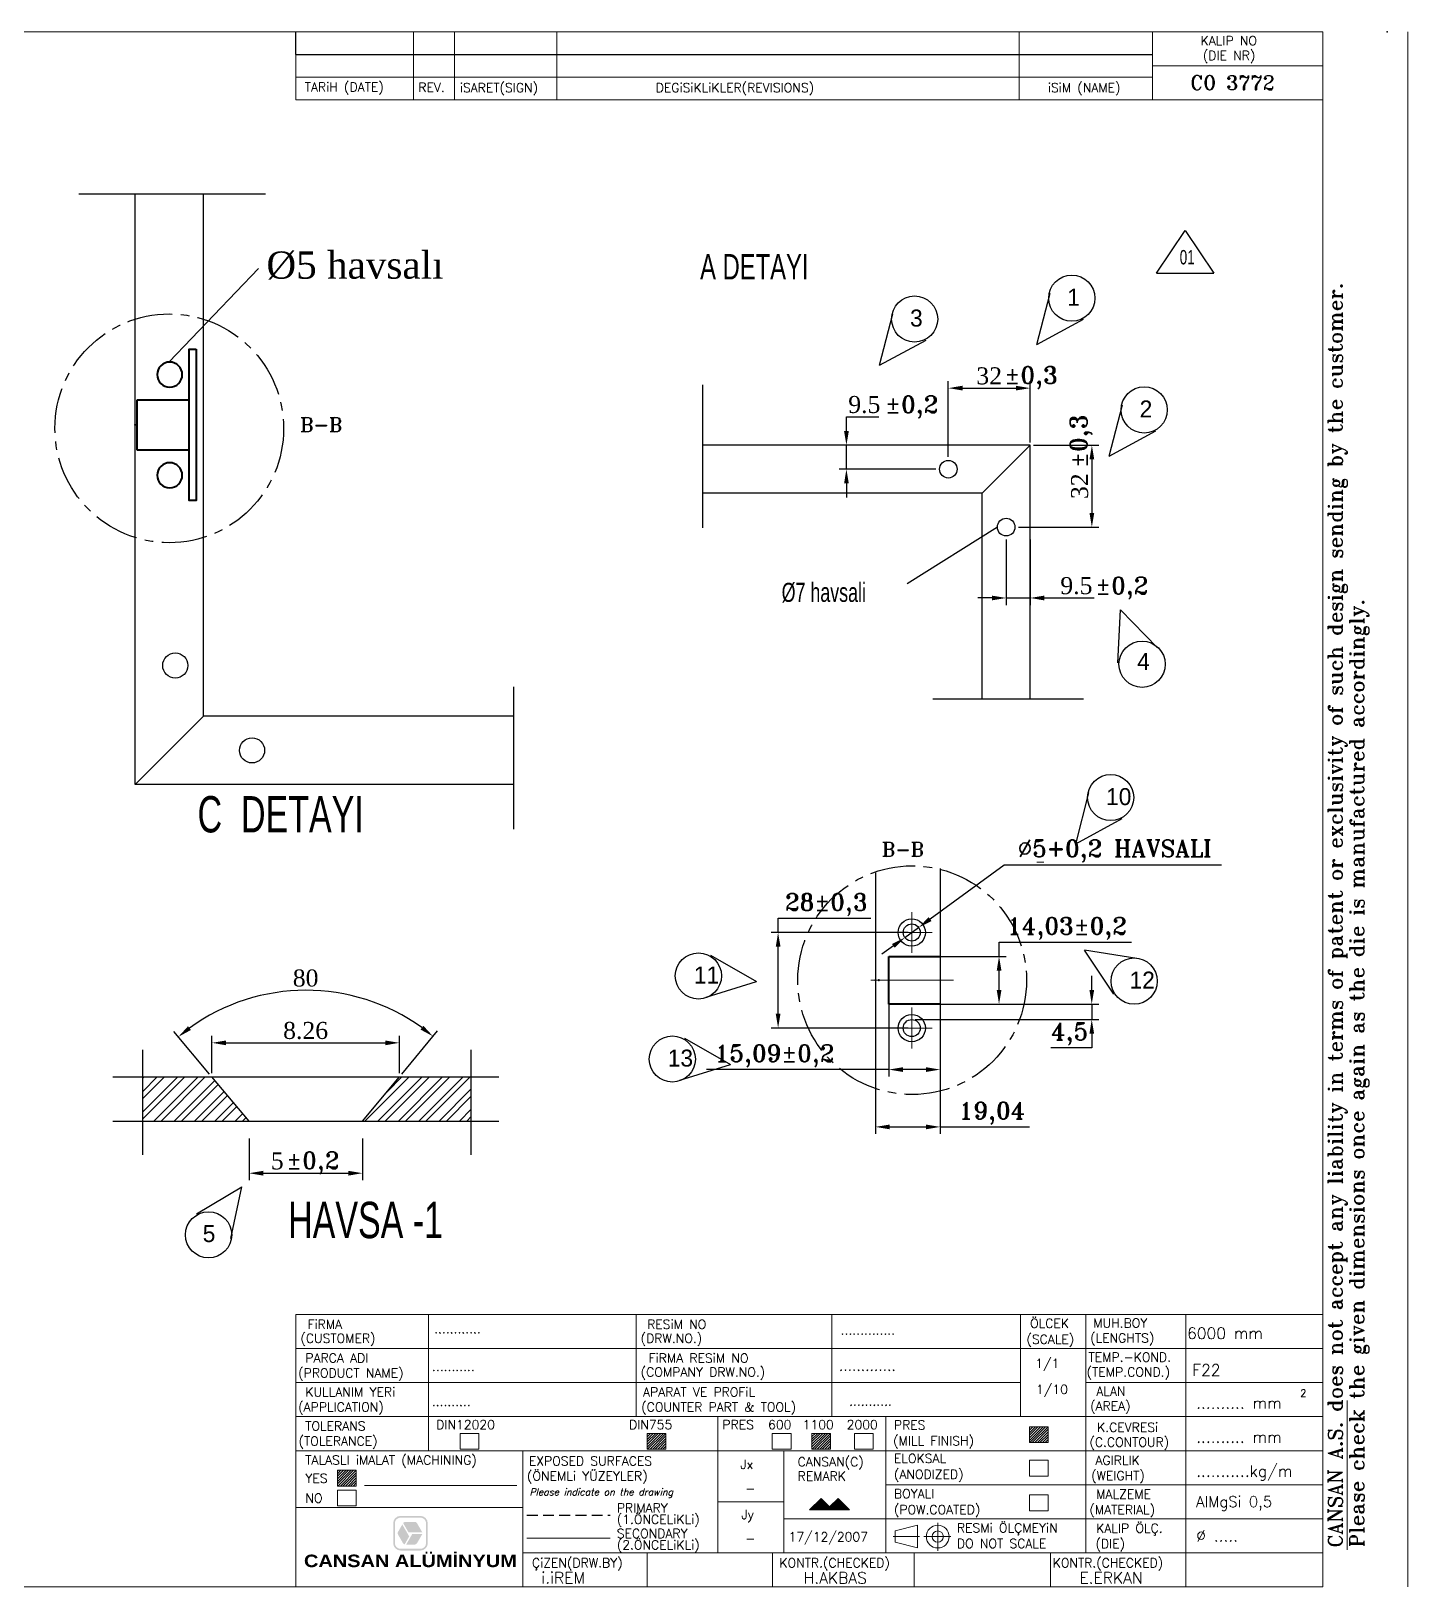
# Model space of a CAD drawing. Header units: millimetres. Extents: x 2493 to 2913, y 1395 to 1672.
# Drawn here: x 2670.5 to 2913.2, y 1398.1 to 1672.2 of the extents above; entities that cross this region are included whole.
import ezdxf

# ---------------------------------------------------------------- set-up
doc = ezdxf.new("R2010")
doc.units = ezdxf.units.MM
doc.header["$LTSCALE"] = 5
for name, pattern in [('CENTER', [1.25, 0.8, -0.15, 0.15, -0.15]), ('DASHED', [19.05, 12.7, -6.35]), ('HIDDEN', [9.525, 6.35, -3.175])]:
    doc.linetypes.add(name, pattern=pattern)
for name, color, linetype, lineweight in [('cizgi', 7, 'Continuous', 20), ('EKSEN', 6, 'CENTER', 18), ('olcu', 242, 'Continuous', 18), ('VOLLEBREIT', 7, 'Continuous', 40)]:
    doc.layers.add(name, color=color, linetype=linetype, lineweight=lineweight)
doc.layers.add('KESIK', color=150, linetype='DASHED')
doc.styles.add('ROMANT', font='romant.shx', dxfattribs={"height": 3})
doc.dimstyles.new('ISO-25', dxfattribs={"dimtxt": 10, "dimasz": 2.5, "dimexe": 1.25, "dimexo": 0.625, "dimtad": 1, "dimtoh": 1, "dimtxsty": 'ROMANT', "dimcen": 2.5, "dimclrd": 242, "dimclre": 242, "dimclrt": 242, "dimadec": 1, "dimazin": 2, "dimtfac": 1, "dimtmove": 0, "dimatfit": 3, "dimfxl": 0, "dimarcsym": 0})

# ---------------------------------------------------------------- blocks, each defined once
blk = doc.blocks.new('BOHRSYMBOL_ALUSCHARNIER')
at = {"layer": 'VOLLEBREIT'}
for p, q in [((-7, -0.5), (-7, -15)), ((7, -0.5), (-7, -0.5)), ((7, -15), (7, -0.5))]:
    blk.add_line(p, q, dxfattribs=at)
blk.add_lwpolyline([(-21.05, -17), (21.05, -17), (21.05, -15), (-21.05, -15)], close=True, dxfattribs=at)
at = {"layer": 'VOLLEBREIT', "ltscale": 0.5}
for centre in [(-14, -9.6), (14, -9.6)]:
    blk.add_circle(centre, 3.5, dxfattribs=at)
at = {"layer": 'VOLLEBREIT', "color": 1, "ltscale": 0.5}
blk.add_point((0, 0), dxfattribs=at)
blk = doc.blocks.new('*D159')
at = {"color": 242, "lineweight": -2, "ltscale": 5}
for p, q in [((2708.92, 1477.14), (2708.92, 1469.76)), ((2728.92, 1477.14), (2728.92, 1469.76)), ((2711.42, 1471.01), (2726.42, 1471.01))]:
    blk.add_line(p, q, dxfattribs=at)
at = {"color": 242, "ltscale": 5}
for points in [[(2711.42, 1471.43), (2711.42, 1470.59), (2708.92, 1471.01)], [(2726.42, 1471.43), (2726.42, 1470.59), (2728.92, 1471.01)]]:
    blk.add_solid(points, dxfattribs=at)
at = {"layer": 'Defpoints', "color": 0, "ltscale": 5}
for p in [(2708.92, 1477.76), (2728.92, 1477.76), (2728.92, 1471.01)]:
    blk.add_point(p, dxfattribs=at)
at = {"color": 242, "ltscale": 5, "insert": (2713.89, 1473.16), "char_height": 3, "attachment_point": 5, "style": 'ROMANT'}
blk.add_mtext('{\\fTimes New Roman Tur|b0|i0|c162|p18;5}', dxfattribs=at)
blk = doc.blocks.new('*D160')
at = {"color": 242, "lineweight": -2, "ltscale": 5}
for p, q in [((2701.96, 1488.47), (2695.64, 1495.99)), ((2735.82, 1488.47), (2742.16, 1496.08))]:
    blk.add_line(p, q, dxfattribs=at)
blk.add_arc((2718.96, 1468.24), 35, 54.2882, 125.9365, dxfattribs=at)
at = {"color": 242, "ltscale": 5}
for points in [[(2698.67, 1496.24), (2698.16, 1496.9), (2696.45, 1495.03)], [(2739.64, 1496.98), (2739.13, 1496.32), (2741.36, 1495.12)]]:
    blk.add_solid(points, dxfattribs=at)
at = {"layer": 'Defpoints', "color": 0, "ltscale": 5}
for p in [(2726.95, 1502.31), (2702.37, 1487.99), (2735.42, 1487.99), (2708.92, 1480.19), (2728.92, 1480.19)]:
    blk.add_point(p, dxfattribs=at)
at = {"color": 242, "ltscale": 5, "insert": (2718.89, 1505.38), "char_height": 3, "attachment_point": 5, "rotation": 0.1123, "style": 'ROMANT'}
blk.add_mtext('{\\fTimes New Roman|b0|i0|c162|p18;80}', dxfattribs=at)
blk = doc.blocks.new('*D161')
at = {"color": 242, "lineweight": -2, "ltscale": 5}
for p, q in [((2702.37, 1488.61), (2702.37, 1495.23)), ((2704.87, 1493.98), (2732.92, 1493.98)), ((2735.42, 1488.61), (2735.42, 1495.23))]:
    blk.add_line(p, q, dxfattribs=at)
at = {"color": 242, "ltscale": 5}
for points in [[(2704.87, 1494.39), (2704.87, 1493.56), (2702.37, 1493.98)], [(2732.92, 1494.39), (2732.92, 1493.56), (2735.42, 1493.98)]]:
    blk.add_solid(points, dxfattribs=at)
at = {"layer": 'Defpoints', "color": 0, "ltscale": 5}
for p in [(2735.42, 1493.98), (2702.37, 1487.99), (2735.42, 1487.99)]:
    blk.add_point(p, dxfattribs=at)
at = {"color": 242, "ltscale": 5, "insert": (2718.89, 1496.13), "char_height": 3, "attachment_point": 5, "style": 'ROMANT'}
blk.add_mtext('{\\fTimes New Roman Tur|b0|i0|c162|p18;8.26}', dxfattribs=at)
blk = doc.blocks.new('*D162')
at = {"color": 242, "lineweight": -2, "ltscale": 5}
for p, q in [((2842.36, 1582.67), (2842.36, 1571.11)), ((2846.57, 1582.67), (2846.57, 1571.11)), ((2839.86, 1572.36), (2837.36, 1572.36)), ((2842.36, 1572.36), (2846.57, 1572.36)), ((2849.07, 1572.36), (2857.89, 1572.36))]:
    blk.add_line(p, q, dxfattribs=at)
at = {"color": 242, "ltscale": 5}
for points in [[(2839.86, 1572.77), (2839.86, 1571.94), (2842.36, 1572.36)], [(2849.07, 1572.77), (2849.07, 1571.94), (2846.57, 1572.36)]]:
    blk.add_solid(points, dxfattribs=at)
at = {"layer": 'Defpoints', "color": 0, "ltscale": 5}
for p in [(2842.36, 1583.29), (2846.57, 1583.29), (2846.57, 1572.36)]:
    blk.add_point(p, dxfattribs=at)
at = {"color": 242, "ltscale": 5, "insert": (2854.73, 1574.51), "char_height": 3, "attachment_point": 5, "style": 'ROMANT'}
blk.add_mtext('{\\fTimes New Roman|b0|i0|c162|p18;9.5}', dxfattribs=at)
blk = doc.blocks.new('*D163')
at = {"color": 242, "lineweight": -2, "ltscale": 5}
for p, q in [((2832.16, 1597.22), (2832.16, 1610.58)), ((2834.66, 1609.33), (2844.07, 1609.33)), ((2846.57, 1599.73), (2846.57, 1610.58))]:
    blk.add_line(p, q, dxfattribs=at)
at = {"color": 242, "ltscale": 5}
for points in [[(2834.66, 1609.75), (2834.66, 1608.92), (2832.16, 1609.33)], [(2844.07, 1609.75), (2844.07, 1608.92), (2846.57, 1609.33)]]:
    blk.add_solid(points, dxfattribs=at)
at = {"layer": 'Defpoints', "color": 0, "ltscale": 5}
for p in [(2846.57, 1609.33), (2846.57, 1599.11), (2832.16, 1596.6)]:
    blk.add_point(p, dxfattribs=at)
at = {"color": 242, "ltscale": 5, "insert": (2839.36, 1611.48), "char_height": 3, "attachment_point": 5, "style": 'ROMANT'}
blk.add_mtext('{\\fTimes New Roman|b0|i0|c162|p18;32}', dxfattribs=at)
blk = doc.blocks.new('*D164')
at = {"color": 242, "lineweight": -2, "ltscale": 5}
for p, q in [((2814.2, 1601.76), (2814.2, 1604.26)), ((2814.2, 1604.26), (2819.9, 1604.26)), ((2828.99, 1599.26), (2812.95, 1599.26)), ((2814.2, 1595.05), (2814.2, 1599.26)), ((2829.98, 1595.05), (2812.95, 1595.05)), ((2814.2, 1592.55), (2814.2, 1590.05))]:
    blk.add_line(p, q, dxfattribs=at)
at = {"color": 242, "ltscale": 5}
for points in [[(2813.79, 1601.76), (2814.62, 1601.76), (2814.2, 1599.26)], [(2813.79, 1592.55), (2814.62, 1592.55), (2814.2, 1595.05)]]:
    blk.add_solid(points, dxfattribs=at)
at = {"layer": 'Defpoints', "color": 0, "ltscale": 5}
for p in [(2814.2, 1599.26), (2829.61, 1599.26), (2830.6, 1595.05)]:
    blk.add_point(p, dxfattribs=at)
at = {"color": 242, "ltscale": 5, "insert": (2817.36, 1606.42), "char_height": 3, "attachment_point": 5, "style": 'ROMANT'}
blk.add_mtext('{\\fTimes New Roman|b0|i0|c162|p18;9.5}', dxfattribs=at)
blk = doc.blocks.new('*D165')
at = {"color": 242, "lineweight": -2, "ltscale": 5}
for p, q in [((2847.2, 1599.26), (2858.71, 1599.26)), ((2857.46, 1596.76), (2857.46, 1587.35)), ((2844.54, 1584.85), (2858.71, 1584.85))]:
    blk.add_line(p, q, dxfattribs=at)
at = {"color": 242, "ltscale": 5}
for points in [[(2857.04, 1596.76), (2857.88, 1596.76), (2857.46, 1599.26)], [(2857.04, 1587.35), (2857.88, 1587.35), (2857.46, 1584.85)]]:
    blk.add_solid(points, dxfattribs=at)
at = {"layer": 'Defpoints', "color": 0, "ltscale": 5}
for p in [(2846.57, 1599.26), (2843.91, 1584.85), (2857.46, 1584.85)]:
    blk.add_point(p, dxfattribs=at)
at = {"color": 242, "ltscale": 5, "insert": (2855.31, 1592.05), "char_height": 3, "attachment_point": 5, "rotation": 90, "style": 'ROMANT'}
blk.add_mtext('{\\fTimes New Roman|b0|i0|c162|p18;32}', dxfattribs=at)
blk = doc.blocks.new('*D166')
at = {"color": 242, "lineweight": -2, "ltscale": 5}
for p, q in [((2841.1, 1509.21), (2841.1, 1511.72)), ((2841.1, 1511.72), (2864.44, 1511.72)), ((2826.66, 1509.21), (2842.35, 1509.21)), ((2841.1, 1503.29), (2841.1, 1506.71)), ((2826.66, 1500.79), (2842.35, 1500.79))]:
    blk.add_line(p, q, dxfattribs=at)
at = {"color": 242, "ltscale": 5}
for points in [[(2840.69, 1506.71), (2841.52, 1506.71), (2841.1, 1509.21)], [(2840.69, 1503.29), (2841.52, 1503.29), (2841.1, 1500.79)]]:
    blk.add_solid(points, dxfattribs=at)
at = {"layer": 'Defpoints', "color": 0, "ltscale": 5}
for p in [(2826.04, 1509.21), (2826.04, 1500.79), (2841.1, 1500.79)]:
    blk.add_point(p, dxfattribs=at)
at = {"color": 242, "ltscale": 5, "insert": (2853.09, 1514.13), "char_height": 3, "attachment_point": 5, "style": 'ROMANT'}
blk.add_mtext('14,03±0,2', dxfattribs=at)
blk = doc.blocks.new('*D167')
at = {"color": 242, "lineweight": -2, "ltscale": 5}
for p, q in [((2830.73, 1506.38), (2830.73, 1488.02)), ((2821.68, 1504.39), (2821.68, 1488.02)), ((2821.68, 1489.27), (2789.57, 1489.27)), ((2828.23, 1489.27), (2824.18, 1489.27))]:
    blk.add_line(p, q, dxfattribs=at)
at = {"color": 242, "ltscale": 5}
for points in [[(2824.18, 1489.68), (2824.18, 1488.85), (2821.68, 1489.27)], [(2828.23, 1489.68), (2828.23, 1488.85), (2830.73, 1489.27)]]:
    blk.add_solid(points, dxfattribs=at)
at = {"layer": 'Defpoints', "color": 0, "ltscale": 5}
for p in [(2821.68, 1505.02), (2830.73, 1507), (2830.73, 1489.27)]:
    blk.add_point(p, dxfattribs=at)
at = {"color": 242, "ltscale": 5, "insert": (2801.55, 1491.68), "char_height": 3, "attachment_point": 5, "style": 'ROMANT'}
blk.add_mtext('15,09±0,2', dxfattribs=at)
blk = doc.blocks.new('*D168')
at = {"color": 242, "lineweight": -2, "ltscale": 5}
for p, q in [((2842.01, 1525.28), (2828.95, 1515.77)), ((2880.32, 1525.28), (2842.01, 1525.28)), ((2824.5, 1512.54), (2826.92, 1514.3)), ((2822.48, 1511.07), (2820.46, 1509.59))]:
    blk.add_line(p, q, dxfattribs=at)
at = {"color": 242, "ltscale": 5}
for points in [[(2828.7, 1516.11), (2829.19, 1515.44), (2826.92, 1514.3)], [(2822.23, 1511.4), (2822.72, 1510.73), (2824.5, 1512.54)]]:
    blk.add_solid(points, dxfattribs=at)
at = {"layer": 'Defpoints', "color": 0, "ltscale": 5}
for p in [(2826.92, 1514.3), (2824.5, 1512.54)]:
    blk.add_point(p, dxfattribs=at)
at = {"color": 242, "ltscale": 5, "insert": (2861.48, 1527.77), "char_height": 3, "attachment_point": 5, "style": 'ROMANT'}
blk.add_mtext('{\\fRomanT|b0|i0|c162|p2;%%C5+0,2 HAVSALI}', dxfattribs=at)
blk = doc.blocks.new('*D169')
at = {"color": 242, "lineweight": -2, "ltscale": 5}
for p, q in [((2802.16, 1513.42), (2802.16, 1515.92)), ((2802.16, 1515.92), (2818.5, 1515.92)), ((2825.09, 1513.42), (2800.91, 1513.42)), ((2802.16, 1499.09), (2802.16, 1510.92)), ((2825.09, 1496.59), (2800.91, 1496.59))]:
    blk.add_line(p, q, dxfattribs=at)
at = {"color": 242, "ltscale": 5}
for points in [[(2801.75, 1510.92), (2802.58, 1510.92), (2802.16, 1513.42)], [(2801.75, 1499.09), (2802.58, 1499.09), (2802.16, 1496.59)]]:
    blk.add_solid(points, dxfattribs=at)
at = {"layer": 'Defpoints', "color": 0, "ltscale": 5}
for p in [(2802.16, 1513.42), (2825.71, 1513.42), (2825.71, 1496.59)]:
    blk.add_point(p, dxfattribs=at)
at = {"color": 242, "ltscale": 5, "insert": (2810.65, 1518.33), "char_height": 3, "attachment_point": 5, "style": 'ROMANT'}
blk.add_mtext('28±0,3', dxfattribs=at)
blk = doc.blocks.new('*D170')
at = {"color": 242, "lineweight": -2, "ltscale": 5}
for p, q in [((2819.31, 1488.64), (2819.31, 1477.92)), ((2830.73, 1488.06), (2830.73, 1477.92)), ((2821.81, 1479.17), (2828.23, 1479.17)), ((2830.73, 1479.17), (2846.48, 1479.17))]:
    blk.add_line(p, q, dxfattribs=at)
at = {"color": 242, "ltscale": 5}
for points in [[(2821.81, 1479.58), (2821.81, 1478.75), (2819.31, 1479.17)], [(2828.23, 1479.58), (2828.23, 1478.75), (2830.73, 1479.17)]]:
    blk.add_solid(points, dxfattribs=at)
at = {"layer": 'Defpoints', "color": 0, "ltscale": 5}
for p in [(2819.31, 1489.27), (2830.73, 1488.69), (2830.73, 1479.17)]:
    blk.add_point(p, dxfattribs=at)
at = {"color": 242, "ltscale": 5, "insert": (2839.86, 1481.58), "char_height": 3, "attachment_point": 5, "style": 'ROMANT'}
blk.add_mtext('19,04', dxfattribs=at)
blk = doc.blocks.new('*D178')
at = {"color": 242, "linetype": 'HIDDEN', "lineweight": -2, "ltscale": 5}
for p, q in [((2857.44, 1503.29), (2857.44, 1505.79)), ((2826.83, 1500.79), (2858.69, 1500.79)), ((2857.44, 1500.79), (2857.44, 1498.09)), ((2826.34, 1498.09), (2858.69, 1498.09)), ((2857.44, 1495.59), (2857.44, 1493.09)), ((2857.44, 1493.09), (2850.24, 1493.09))]:
    blk.add_line(p, q, dxfattribs=at)
at = {"color": 242, "linetype": 'HIDDEN', "ltscale": 5}
for points in [[(2857.03, 1503.29), (2857.86, 1503.29), (2857.44, 1500.79)], [(2857.03, 1495.59), (2857.86, 1495.59), (2857.44, 1498.09)]]:
    blk.add_solid(points, dxfattribs=at)
at = {"layer": 'Defpoints', "color": 0, "linetype": 'HIDDEN', "ltscale": 5}
for p in [(2826.21, 1500.79), (2825.71, 1498.09), (2857.44, 1498.09)]:
    blk.add_point(p, dxfattribs=at)
at = {"color": 242, "linetype": 'HIDDEN', "ltscale": 5, "insert": (2853.53, 1495.52), "char_height": 3, "attachment_point": 5, "style": 'ROMANT'}
blk.add_mtext('{\\fRomanT|b0|i0|c162|p2;4,5}', dxfattribs=at)

msp = doc.modelspace()

# ---------------------------------------------------------------- hatches: boundary and pattern name
at = {"ltscale": 0.05}
h = msp.add_hatch(color=244, dxfattribs=at)
edge = h.paths.add_edge_path(flags=0)
edge.add_arc((2735.6193, 1407.579), 0.5, 150, 210)
edge.add_line((2735.1863, 1407.329), (2736.0523, 1405.829))
edge.add_arc((2736.4853, 1406.079), 0.5, 210, 252.306412)
edge.add_line((2736.3334, 1405.6027), (2737.1476, 1407.013))
edge.add_line((2737.1476, 1407.013), (2735.9314, 1409.1195))
edge.add_line((2735.9314, 1409.1195), (2735.1863, 1407.829))
edge = h.paths.add_edge_path(flags=0)
edge.add_line((2736.6084, 1405.579), (2738.0986, 1405.579))
edge.add_arc((2738.0986, 1406.079), 0.5, 270, 330)
edge.add_line((2738.5316, 1405.829), (2739.4554, 1407.429))
edge.add_line((2739.4554, 1407.429), (2737.6765, 1407.429))
edge.add_line((2737.6765, 1407.429), (2736.6084, 1405.579))
edge = h.paths.add_edge_path(flags=0)
edge.add_arc((2736.4853, 1409.079), 0.5, 90, 144.765859)
edge.add_line((2736.0769, 1409.3675), (2737.0229, 1407.729))
edge.add_line((2737.0229, 1407.729), (2739.4554, 1407.729))
edge.add_line((2739.4554, 1407.729), (2738.5316, 1409.329))
edge.add_arc((2738.0986, 1409.079), 0.5, 30, 90)
edge.add_line((2738.0986, 1409.579), (2736.4853, 1409.579))
edge = h.paths.add_edge_path()
edge.add_arc((2735.6193, 1405.829), 1.3, 180, 270)
edge.add_line((2735.6193, 1404.529), (2739.1193, 1404.529))
edge.add_arc((2739.1193, 1405.829), 1.3, 270, 360)
edge.add_line((2740.4193, 1405.829), (2740.4193, 1409.329))
edge.add_arc((2739.1193, 1409.329), 1.3, 360, 450)
edge.add_line((2739.1193, 1410.629), (2735.6193, 1410.629))
edge.add_arc((2735.6193, 1409.329), 1.3, 90, 180)
edge.add_line((2734.3193, 1409.329), (2734.3193, 1405.829))
edge = h.paths.add_edge_path(flags=16)
edge.add_arc((2735.6193, 1405.829), 1, 180, 270, ccw=False)
edge.add_line((2734.6193, 1405.829), (2734.6193, 1409.329))
edge.add_arc((2735.6193, 1409.329), 1, 90, 180, ccw=False)
edge.add_line((2735.6193, 1410.329), (2739.1193, 1410.329))
edge.add_arc((2739.1193, 1409.329), 1, 0, 90, ccw=False)
edge.add_line((2740.1193, 1409.329), (2740.1193, 1405.829))
edge.add_arc((2739.1193, 1405.829), 1, -90, 0, ccw=False)
edge.add_line((2739.1193, 1404.829), (2735.6193, 1404.829))
at = {"layer": 'cizgi', "ltscale": 0.05}
h = msp.add_hatch(dxfattribs=at)
h.set_pattern_fill('ANSI31', color=256, scale=0.1, style=0)
h.set_pattern_definition([(45, (1966.18452, 1079.34913), (-0.2245064, 0.2245064), [])])
h.paths.add_polyline_path([(2849.7537, 1426.3418), (2846.4387, 1426.3418), (2846.4387, 1423.5588), (2849.7537, 1423.5588)])
h = msp.add_hatch(dxfattribs=at)
h.set_pattern_fill('ANSI31', color=256, scale=0.1, style=0)
h.set_pattern_definition([(45, (1898.8297, 1078.17983), (-0.2245064, 0.2245064), [])])
h.paths.add_polyline_path([(2782.3988, 1425.1725), (2779.0839, 1425.1725), (2779.0839, 1422.3895), (2782.3988, 1422.3895)])
h = msp.add_hatch(dxfattribs=at)
h.set_pattern_fill('ANSI31', color=256, scale=0.1, style=0)
h.set_pattern_definition([(45, (1927.82085, 1078.17983), (-0.2245064, 0.2245064), [])])
h.paths.add_polyline_path([(2811.39, 1425.1725), (2808.075, 1425.1725), (2808.075, 1422.3895), (2811.39, 1422.3895)])
h = msp.add_hatch(dxfattribs=at)
h.set_pattern_fill('ANSI31', color=256, scale=0.1, style=0)
h.set_pattern_definition([(45, (1844.24066, 1071.6843), (-0.2245064, 0.2245064), [])])
h.paths.add_polyline_path([(2727.8098, 1418.677), (2724.4948, 1418.677), (2724.4948, 1415.894), (2727.8098, 1415.894)])
h = msp.add_hatch(dxfattribs=at)
h.set_pattern_fill('ANSI31', color=256, scale=0.05, style=0)
h.set_pattern_definition([(45, (1938.01547, 1638.18754), (-0.112253202, 0.112253202), [])])
h.paths.add_polyline_path([(2814.7229, 1411.7213), (2812.7229, 1413.7213), (2811.2229, 1412.2213), (2809.7229, 1413.7213), (2807.7229, 1411.7213)])

# ---------------------------------------------------------------- linework, layer by layer
at = {"ltscale": 0.05}
for q in [(2717.1556, 1672.1232), (2868.1556, 1668.1232)]:
    msp.add_line((2717.1556, 1668.1232), q, dxfattribs=at)
for p, q in [((2678.9326, 1643.561), (2711.819, 1643.561)), ((2688.856, 1539.4862), (2688.856, 1643.561)), ((2700.8944, 1551.5246), (2700.8944, 1643.561)), ((2868.8317, 1629.601), (2873.897, 1637.1016)), ((2873.897, 1637.1016), (2878.9623, 1629.601)), ((2694.8579, 1613.9714), (2710.6136, 1630.4208)), ((2868.8317, 1629.601), (2878.9623, 1629.601)), ((2788.8161, 1609.9224), (2788.8161, 1584.695)), ((2846.5716, 1599.2605), (2788.8161, 1599.2605)), ((2838.1448, 1590.8336), (2846.5716, 1599.2605)), ((2846.5716, 1554.5689), (2846.5716, 1599.2605)), ((2838.1448, 1590.8336), (2788.8161, 1590.8336)), ((2838.1448, 1554.5689), (2838.1448, 1590.8336)), ((2840.8059, 1584.8461), (2824.9204, 1574.8579)), ((2755.4992, 1556.7327), (2755.4992, 1531.6384)), ((2829.4435, 1554.5689), (2855.991, 1554.5689)), ((2700.8944, 1551.5246), (2688.856, 1539.4862)), ((2755.4992, 1551.5246), (2700.8944, 1551.5246)), ((2755.4992, 1539.4862), (2688.856, 1539.4862)), ((2690.1959, 1474.2473), (2690.1959, 1492.7748)), ((2748.0915, 1474.2473), (2748.0915, 1492.7748)), ((2684.918, 1487.9872), (2702.366, 1487.9872)), ((2690.1959, 1480.5726), (2697.6105, 1487.9872)), ((2690.1959, 1481.8426), (2696.3405, 1487.9872)), ((2690.1959, 1485.4347), (2692.7484, 1487.9872)), ((2690.1959, 1487.7568), (2690.4263, 1487.9872)), ((2690.1959, 1484.1647), (2694.0184, 1487.9872)), ((2692.1327, 1480.1872), (2699.9327, 1487.9872)), ((2693.4027, 1480.1872), (2701.2027, 1487.9872)), ((2695.7248, 1480.1872), (2702.895, 1487.3575)), ((2696.9948, 1480.1872), (2703.4748, 1486.6673)), ((2702.366, 1487.9872), (2735.418, 1487.9872)), ((2708.918, 1480.1872), (2702.366, 1487.9872)), ((2728.918, 1480.1872), (2735.418, 1487.9872)), ((2729.3237, 1480.1872), (2737.1237, 1487.9872)), ((2731.6458, 1480.1872), (2739.4458, 1487.9872)), ((2732.9158, 1480.1872), (2740.7158, 1487.9872)), ((2733.2398, 1485.3733), (2735.8537, 1487.9872)), ((2735.2379, 1480.1872), (2743.0379, 1487.9872)), ((2735.418, 1487.9872), (2752.918, 1487.9872)), ((2736.5079, 1480.1872), (2744.3079, 1487.9872)), ((2738.83, 1480.1872), (2746.63, 1487.9872)), ((2740.1, 1480.1872), (2747.9, 1487.9872)), ((2742.4221, 1480.1872), (2748.0915, 1485.8566)), ((2699.3169, 1480.1872), (2704.5349, 1485.4052)), ((2700.5869, 1480.1872), (2705.1147, 1484.715)), ((2702.909, 1480.1872), (2706.1748, 1483.453)), ((2743.6921, 1480.1872), (2748.0915, 1484.5866)), ((2704.179, 1480.1872), (2706.7545, 1482.7628)), ((2746.0142, 1480.1872), (2748.0915, 1482.2645))]:
    msp.add_line(p, q)
at = {"color": 0, "linetype": 'Continuous'}
for p, q in [((2850.0258, 1626.0141), (2847.6934, 1616.9834)), ((2822.3302, 1622.3393), (2819.9977, 1613.3086)), ((2855.8983, 1621.4188), (2847.6934, 1616.9834)), ((2828.2027, 1617.744), (2819.9977, 1613.3086)), ((2862.7944, 1606.3213), (2860.4619, 1597.2906)), ((2868.6669, 1601.726), (2860.4619, 1597.2906)), ((2862.0585, 1560.9384), (2862.5166, 1570.2542)), ((2869.0317, 1563.5798), (2862.5166, 1570.2542)), ((2856.8793, 1538.0204), (2854.5469, 1528.9897)), ((2862.7518, 1533.4251), (2854.5469, 1528.9897)), ((2790.2723, 1509.4279), (2798.364, 1504.7892)), ((2861.3357, 1502.5393), (2856.1555, 1510.2956)), ((2865.3642, 1508.8142), (2856.1555, 1510.2956)), ((2789.4589, 1502.0157), (2798.364, 1504.7892)), ((2785.6801, 1494.7928), (2793.7719, 1490.1541)), ((2784.8667, 1487.3806), (2793.7719, 1490.1541)), ((2699.6447, 1463.8245), (2707.6479, 1468.6144)), ((2705.7125, 1459.4903), (2707.6479, 1468.6144))]:
    msp.add_line(p, q, dxfattribs=at)
at = {"color": 0}
for p, q in [((2830.7349, 1524.7222), (2830.7349, 1485.2836)), ((2819.3126, 1523.9167), (2819.3126, 1486.0891))]:
    msp.add_line(p, q, dxfattribs=at)
at = {"lineweight": 25}
for p, q in [((2706.5011, 1480.1872), (2707.8146, 1481.5008)), ((2707.7711, 1480.1872), (2708.3944, 1480.8106)), ((2747.2842, 1480.1872), (2748.0915, 1480.9945)), ((2684.918, 1480.1872), (2708.918, 1480.1872)), ((2708.918, 1480.1872), (2728.918, 1480.1872)), ((2728.918, 1480.1872), (2752.918, 1480.1872))]:
    msp.add_line(p, q, dxfattribs=at)
at = {"color": 0, "linetype": 'Continuous'}
for centre in [(2853.9171, 1625.1857), (2826.2215, 1621.5109), (2866.6857, 1605.4929), (2866.3069, 1560.681), (2860.7706, 1537.192), (2788.1136, 1505.7598), (2864.9018, 1504.8627), (2783.5214, 1491.1247), (2701.7887, 1460.1478)]:
    msp.add_circle(centre, 4.0675, dxfattribs=at)
at = {"color": 1, "linetype": 'CENTER', "ltscale": 2}
for centre in [(2694.8627, 1602.2479), (2825.7846, 1505.0193)]:
    msp.add_circle(centre, 20.1538, dxfattribs=at)
for centre, radius in [((2832.1572, 1595.047), 1.5523), ((2842.3582, 1584.8461), 1.5523), ((2695.9205, 1560.4639), 2.2176), ((2709.448, 1545.5054), 2.2176)]:
    msp.add_circle(centre, radius)
at = {"color": 0}
for centre, radius in [((2825.7115, 1513.4193), 2.4047), ((2825.7115, 1513.4193), 1.5029), ((2825.7115, 1496.5865), 2.4047), ((2825.7115, 1496.5865), 1.5029)]:
    msp.add_circle(centre, radius, dxfattribs=at)
at = {"layer": 'cizgi'}
for p, q in [((2898.1556, 1672.1232), (2510.1556, 1672.1232)), ((2737.9163, 1672.1232), (2737.9163, 1660.1232)), ((2745.1556, 1672.1232), (2745.1556, 1660.1232)), ((2763.1556, 1672.1232), (2763.1556, 1660.1232)), ((2844.6286, 1672.1232), (2844.6286, 1660.1232)), ((2868.1556, 1660.1232), (2868.1556, 1672.1232)), ((2898.1556, 1398.1232), (2898.1556, 1672.1232)), ((2913.1556, 1672.1232), (2913.1556, 1398.1232)), ((2913.1556, 1398.1232), (2913.1556, 1672.1232)), ((2717.1556, 1660.1232), (2717.1556, 1668.1232)), ((2717.1556, 1664.1232), (2868.1556, 1664.1232)), ((2898.1556, 1666.1232), (2868.1556, 1666.1232)), ((2898.1556, 1660.1232), (2868.1556, 1660.1232)), ((2898.1556, 1432.1232), (2898.1556, 1608.2065)), ((2898.1556, 1457.1232), (2898.1556, 1447.1232)), ((2717.1556, 1446.1232), (2898.1556, 1446.1232)), ((2717.1556, 1446.1232), (2717.1556, 1398.1232)), ((2740.5202, 1446.1232), (2740.5202, 1422.1232)), ((2777.1556, 1446.1232), (2777.1556, 1428.1232)), ((2811.6556, 1446.1232), (2811.6556, 1428.1232)), ((2844.8952, 1446.1232), (2844.8952, 1428.1232)), ((2856.4196, 1446.1232), (2856.4196, 1404.1232)), ((2874.0136, 1446.1232), (2874.0136, 1398.1232)), ((2717.1556, 1440.1232), (2898.1556, 1440.1232)), ((2890.1556, 1440.1232), (2898.1556, 1440.1232)), ((2717.1556, 1434.1232), (2844.8952, 1434.1232)), ((2856.4196, 1434.1232), (2898.1556, 1434.1232)), ((2902.468, 1404.669), (2902.468, 1430.9907)), ((2902.468, 1404.669), (2902.468, 1430.9907)), ((2717.1556, 1428.1232), (2898.1556, 1428.1232)), ((2791.5638, 1428.1232), (2791.5638, 1404.1232)), ((2821.1556, 1428.1232), (2821.1556, 1404.1232)), ((2717.1556, 1422.1232), (2898.1556, 1422.1232)), ((2757.1556, 1422.1232), (2757.1556, 1398.1232)), ((2803.1556, 1422.1232), (2803.1556, 1404.1232)), ((2821.1556, 1416.1232), (2898.1556, 1416.1232)), ((2717.1556, 1412.1232), (2757.1556, 1412.1232)), ((2791.5638, 1413.137), (2803.1556, 1413.137)), ((2803.1556, 1410.1232), (2820.1556, 1410.1232)), ((2820.1556, 1410.1232), (2898.1556, 1410.1232)), ((2757.8854, 1406.7357), (2772.5752, 1406.7357)), ((2757.1556, 1404.1232), (2898.1556, 1404.1232)), ((2779.0885, 1404.1232), (2779.0885, 1398.1232)), ((2801.1556, 1404.1232), (2801.1556, 1398.1232)), ((2826.1556, 1404.1232), (2826.1556, 1398.1232)), ((2850.1556, 1404.1232), (2850.1556, 1398.1232)), ((2510.1556, 1398.1232), (2898.1556, 1398.1232))]:
    msp.add_line(p, q, dxfattribs=at)
at = {"layer": 'cizgi', "ltscale": 0.05}
for p, q in [((2909.3734, 1672.1232), (2909.607, 1672.1232)), ((2909.4912, 1672.0135), (2909.4912, 1672.2357)), ((2868.1556, 1660.1232), (2717.1556, 1660.1232)), ((2815.622, 1425.1581), (2815.6364, 1425.1725)), ((2830.293, 1409.4319), (2830.293, 1404.4633)), ((2822.4653, 1406.9754), (2827.0756, 1406.9754)), ((2832.5765, 1406.9754), (2827.8497, 1406.9754))]:
    msp.add_line(p, q, dxfattribs=at)
at = {"layer": 'cizgi', "ltscale": 0.005}
msp.add_line((2729.2383, 1415.9908), (2756.1034, 1415.9908), dxfattribs=at)
at = {"layer": 'cizgi'}
for points in [[(2846.4387, 1426.3418), (2849.7537, 1426.3418), (2849.7537, 1423.5588), (2846.4387, 1423.5588)], [(2746.1203, 1425.1725), (2749.4353, 1425.1725), (2749.4353, 1422.3895), (2746.1203, 1422.3895)], [(2779.0839, 1425.1725), (2782.3988, 1425.1725), (2782.3988, 1422.3895), (2779.0839, 1422.3895)], [(2801.1212, 1425.1725), (2804.4361, 1425.1725), (2804.4361, 1422.3895), (2801.1212, 1422.3895)], [(2808.0895, 1425.1725), (2811.4045, 1425.1725), (2811.4045, 1422.3895), (2808.0895, 1422.3895)], [(2815.622, 1425.1725), (2818.9369, 1425.1725), (2818.9369, 1422.3895), (2815.622, 1422.3895)], [(2846.4387, 1420.4395), (2849.7537, 1420.4395), (2849.7537, 1417.6565), (2846.4387, 1417.6565)], [(2724.4948, 1418.677), (2727.8098, 1418.677), (2727.8098, 1415.894), (2724.4948, 1415.894)], [(2724.4948, 1415.177), (2727.8098, 1415.177), (2727.8098, 1412.394), (2724.4948, 1412.394)], [(2846.4387, 1414.3147), (2849.7537, 1414.3147), (2849.7537, 1411.5316), (2846.4387, 1411.5316)]]:
    msp.add_lwpolyline(points, close=True, dxfattribs=at)
at = {"layer": 'cizgi', "ltscale": 0.05}
for points in [[(2807.7229, 1411.7213), (2809.7229, 1413.7213), (2811.2229, 1412.2213), (2812.7229, 1413.7213), (2814.7229, 1411.7213)], [(2822.8084, 1407.9754), (2826.7164, 1408.9754), (2826.7164, 1404.9754), (2822.8084, 1405.9754)]]:
    msp.add_lwpolyline(points, close=True, dxfattribs=at)
for radius in [2, 0.9967]:
    msp.add_circle((2830.293, 1406.9754), radius, dxfattribs=at)
at = {"layer": 'EKSEN', "ltscale": 4}
for p, q in [((2825.7115, 1517.0263), (2825.7115, 1509.8123)), ((2825.7115, 1517.0193), (2825.7115, 1509.8193)), ((2822.1045, 1513.4193), (2829.3185, 1513.4193)), ((2822.1115, 1513.4193), (2829.3115, 1513.4193)), ((2818.4779, 1505.0193), (2833.0912, 1505.0193)), ((2825.7115, 1500.2193), (2825.7115, 1493.0193)), ((2825.7115, 1500.1935), (2825.7115, 1492.9795)), ((2822.1045, 1496.5865), (2829.3185, 1496.5865))]:
    msp.add_line(p, q, dxfattribs=at)
at = {"layer": 'KESIK', "color": 1, "ltscale": 0.03}
msp.add_line((2757.8854, 1410.7357), (2772.5752, 1410.7357), dxfattribs=at)
at = {"layer": 'VOLLEBREIT'}
for p, q in [((2821.6837, 1509.2111), (2830.7349, 1509.2111)), ((2821.6837, 1500.7947), (2821.6837, 1509.2111)), ((2830.7349, 1500.7947), (2821.6837, 1500.7947))]:
    msp.add_line(p, q, dxfattribs=at)
at = {"layer": 'VOLLEBREIT', "color": 1, "ltscale": 0.5}
for p in [(2819.3515, 1505.0193), (2819.9403, 1505.0029)]:
    msp.add_point(p, dxfattribs=at)

# ---------------------------------------------------------------- block references
at = {"xscale": -0.6335999999980686, "yscale": 0.6335999999980686, "zscale": 0.6336000000000059, "rotation": 90}
msp.add_blockref('BOHRSYMBOL_ALUSCHARNIER', (2688.856, 1602.8462), dxfattribs=at)

# ---------------------------------------------------------------- texts
at = {"width": 0.7}
for s, height, p in [('A DETAYI', 4.48, (2788.4137, 1628.4788)), ('01', 2.53044, (2872.9445, 1631.137)), ('Ø7 havsali', 3.36, (2802.7829, 1571.6732)), ('C  DETAYI', 6.4, (2699.8453, 1531.0545))]:
    msp.add_text(s, height=height, dxfattribs=at).set_placement(p)
at = {"color": 0, "linetype": 'Continuous'}
for s, p in [('1', (2853.1109, 1623.8546)), ('3', (2825.4152, 1620.1798)), ('2', (2865.8795, 1604.1618)), ('4', (2865.4331, 1559.6762)), ('10', (2859.9644, 1535.8609)), ('11', (2787.3074, 1504.4287)), ('12', (2864.0956, 1503.5316)), ('13', (2782.7152, 1489.7936)), ('5', (2700.7527, 1458.871))]:
    msp.add_text(s, height=3, dxfattribs=at).set_placement(p)
at = {"lineweight": 30, "width": 0.7}
msp.add_text('HAVSA -1', height=6.4, dxfattribs=at).set_placement((2715.8081, 1459.567))
at = {"color": 7, "style": 'ROMANT'}
for s, p in [('.......... mm', (2875.8363, 1429.5326)), ('.......... mm', (2875.8363, 1423.5326)), ('...........kg/m', (2875.8363, 1417.5326))]:
    msp.add_text(s, height=2, dxfattribs=at).set_placement(p)
at = {"insert": (2711.9885, 1628.4194), "char_height": 4.8, "width": 263.760064, "attachment_point": 7}
msp.add_mtext('{\\fTimes New Roman|b0|i0|c162|p18;Ø5 havsalı}', dxfattribs=at)
at = {"color": 242, "ltscale": 5, "char_height": 3, "attachment_point": 5, "style": 'ROMANT'}
for s, insert in [('±0,{\\fRomanT|b0|i0|c162|p2;3}', (2846.7373, 1611.1625)), ('±0,{\\fRomanT|b0|i0|c162|p2;2}', (2825.7008, 1605.9945)), ('±0,{\\fRomanT|b0|i0|c162|p2;2}', (2862.7276, 1574.0876)), ('±0,{\\fRomanT|b0|i0|c162|p2;2}', (2720.1524, 1472.8137))]:
    msp.add_mtext(s, dxfattribs=dict(at, insert=insert))
at = {"color": 242, "ltscale": 5, "insert": (2855.567, 1599.9581), "char_height": 3, "attachment_point": 5, "rotation": 90, "style": 'ROMANT'}
msp.add_mtext('±0,{\\fRomanT|b0|i0|c162|p2;3}', dxfattribs=at)
at = {"color": 244, "ltscale": 0.05, "insert": (2718.6013, 1403.8072), "char_height": 2.2, "width": 37.00808, "attachment_point": 1}
msp.add_mtext('{\\fArial Black|b0|i0|c0|p34;CANSAN AL\\fArial Black|b0|i0|c162|p34;Ü\\fArial Black|b0|i0|c0|p34;M\\fArial Black|b0|i0|c162|p34;İNYUM}', dxfattribs=at)
at = {"layer": 'cizgi', "style": 'ROMANT'}
for s, height, p in [('KALIP NO', 1.6, (2876.6185, 1669.7457)), ('(DIE NR)', 1.6, (2877.0146, 1667.1444)), ('CO 3772', 2.5, (2874.794, 1661.8998)), ('TARiH (DATE)', 1.6, (2718.7365, 1661.5846)), ('REV.', 1.6, (2738.759, 1661.5446)), ('iSARET(SIGN)', 1.6, (2746.0656, 1661.4688)), ('DEGiSiKLiKLER(REVISIONS)', 1.6, (2780.5915, 1661.4688)), ('iSiM (NAME)', 1.6, (2849.6896, 1661.4688)), ('FiRMA', 1.6, (2719.22, 1443.5831)), ('RESiM NO', 1.6, (2779.0763, 1443.5831)), ('ÖLCEK', 1.6, (2846.5688, 1443.7528)), ('MUH.BOY', 1.6, (2857.6978, 1443.8031)), ('(CUSTOMER)', 1.6, (2717.9693, 1441.1181)), ('............', 1.6, (2741.5386, 1442.7873)), ('(DRW.NO.)', 1.6, (2777.9461, 1441.1181)), ('..............', 1.6, (2813.1789, 1442.5751)), ('(SCALE)', 1.6, (2845.9209, 1440.9508)), ('(LENGHTS)', 1.6, (2857.155, 1441.181)), ('6000 mm', 2, (2874.2396, 1441.8198)), ('PARCA ADI', 1.6, (2718.8415, 1437.6604)), ('FiRMA RESiM NO', 1.6, (2779.3301, 1437.6301)), ('TEMP.-KOND.', 1.6, (2856.8739, 1437.8031)), ('(PRODUCT NAME)', 1.6, (2717.575, 1435.0069)), ('...........', 1.6, (2741.1684, 1436.1622)), ('(COMPANY DRW.NO.)', 1.6, (2777.9461, 1435.1652)), ('.............', 1.8, (2812.8748, 1436.1983)), ('1/1', 1.6, (2847.4832, 1436.702)), ('(TEMP.COND.)', 1.6, (2856.5487, 1435.181)), (' F22', 2, (2873.8003, 1435.3352)), ('1/10', 1.6, (2847.6139, 1432.132)), ('(APPLICATION)', 1.6, (2717.575, 1429.0069)), ('KULLANIM YERi', 1.6, (2718.8415, 1431.6604)), ('(COUNTER PART & TOOL)', 1.6, (2778.038, 1429.0069)), ('APARAT VE PROFiL', 1.6, (2778.3572, 1431.6604)), ('(AREA)', 1.6, (2857.155, 1429.181)), ('ALAN', 1.6, (2858.2484, 1431.8031)), ('2', 1.28, (2894.1899, 1431.633)), ('..........', 1.6, (2741.1309, 1429.9911)), ('..........', 1.6, (2741.1309, 1429.9911)), ('...........', 1.6, (2814.6713, 1430.0363)), ('TOLERANS', 1.6, (2718.8201, 1425.6604)), ('DIN12020', 1.6, (2741.8966, 1425.9143)), ('DIN755', 1.6, (2775.8966, 1425.9143)), ('PRES', 1.6, (2792.3399, 1425.9143)), ('600', 1.6, (2800.392, 1425.9143)), ('1100', 1.6, (2806.4886, 1425.9143)), ('2000', 1.6, (2814.244, 1425.9143)), ('PRES', 1.6, (2822.5804, 1425.8574)), ('K.CEVRESi', 1.6, (2858.378, 1425.4489)), ('(TOLERANCE)', 1.6, (2717.6515, 1423.0069)), ('(MILL FINISH)', 1.6, (2822.4262, 1423.0597)), ('(C.CONTOUR)', 1.6, (2857.0254, 1422.8269)), ('TALASLI iMALAT (MACHINING)', 1.6, (2718.8201, 1419.6604)), ('EXPOSED SURFACES', 1.6, (2758.2276, 1419.5097)), ('Jx', 1.6, (2795.5098, 1418.9015)), ('CANSAN(C)', 1.6, (2805.6035, 1419.3642)), ('ELOKSAL', 1.6, (2822.5804, 1419.9511)), ('AGIRLIK', 1.6, (2858.0941, 1419.6136)), ('YES', 1.6, (2718.8482, 1416.4553)), ('(ÖNEMLi YÜZEYLER)', 1.6, (2757.9084, 1416.8563)), ('REMARK', 1.6, (2805.6035, 1416.8342)), ('(ANODIZED)', 1.6, (2822.5804, 1417.1534)), ('(WEIGHT)', 1.6, (2857.3333, 1416.9289)), ('NO', 1.6, (2718.8482, 1412.9553)), ('-', 1.6, (2796.3868, 1414.6745)), ('BOYALI', 1.6, (2822.5804, 1413.738)), ('MALZEME', 1.6, (2858.2066, 1413.6598)), ('PRIMARY', 1.6, (2773.7327, 1411.2346)), ('Jy', 1.6, (2795.6988, 1410.0819)), ('(POW.COATED)', 1.6, (2822.5804, 1410.9403)), ('(MATERIAL)', 1.6, (2857.023, 1410.9198)), ('AlMgSi 0,5', 1.92, (2875.8238, 1412.1803)), ('(1.ÖNCELiKLi)', 1.6, (2773.7327, 1409.2297)), ('RESMi ÖLÇMEYiN', 1.6, (2833.6732, 1407.7193)), ('KALIP ÖLÇ.', 1.6, (2858.2066, 1407.6598)), ('SECONDARY', 1.6, (2773.7327, 1406.7283)), ('(2.ÖNCELiKLi)', 1.6, (2773.7327, 1404.7234)), ('-', 1.6, (2796.3868, 1405.8549)), ('17/12/2007', 1.6, (2804.0131, 1406.1461)), ('DO NOT SCALE', 1.6, (2833.6732, 1404.9619)), ('(DIE)', 1.6, (2858.0951, 1404.9198)), ('%%C .....', 2, (2875.8544, 1406.1303)), ('ÇiZEN(DRW.BY)', 1.6, (2758.7834, 1401.5546)), ('KONTR.(CHECKED)', 1.6, (2802.3887, 1401.5546)), ('KONTR.(CHECKED)', 1.6, (2850.5524, 1401.5546)), ('i.iREM', 2, (2760.4404, 1398.7187)), ('H.AKBAS', 2, (2806.6572, 1398.7081)), ('E.ERKAN', 2, (2855.2613, 1398.7081))]:
    msp.add_text(s, height=height, dxfattribs=at).set_placement(p)
for s, p in [('CANSAN A.S. does not accept any liability in terms of patent or exclusivity of such design sending by the customer.', (2901.6099, 1405.0681)), ('Please check the given dimensions once again as the die is manufactured accordingly.', (2905.4247, 1405.143))]:
    msp.add_text(s, height=2.5, rotation=90, dxfattribs=at).set_placement(p)
at = {"layer": 'cizgi', "color": 242, "style": 'ROMANT'}
msp.add_text('-', height=1.6, dxfattribs=at).set_placement((2847.462, 1525.1522))
at = {"layer": 'cizgi', "style": 'ROMANT', "oblique": 15}
msp.add_text('Please indicate on the drawing', height=1.2, dxfattribs=at).set_placement((2758.3471, 1414.2299))
at = {"layer": 'olcu', "color": 5, "style": 'ROMANT'}
for p in [(2717.9061, 1601.6122), (2820.4249, 1526.7916)]:
    msp.add_text('B-B', height=2.52, dxfattribs=at).set_placement(p)

# ---------------------------------------------------------------- dimensions: what is measured, and where the dimension line sits
dim = msp.add_linear_dim(base=(2846.5716, 1609.3333), p1=(2832.1572, 1596.5994), p2=(2846.5716, 1599.1087), text='{\\fTimes New Roman|b0|i0|c162|p18;32}', dimstyle='ISO-25', override={"dimgap": 0.625, "dimtol": 1, "dimlim": 0, "dimtp": 0.3, "dimtm": 0})
dim.commit()
dim.dimension.update_dxf_attribs({"geometry": '*D163', "text_midpoint": (2839.3644, 1611.4843)})
dim = msp.add_linear_dim(base=(2814.2026, 1599.2605), p1=(2830.6049, 1595.047), p2=(2829.6103, 1599.2605), angle=90, text='{\\fTimes New Roman|b0|i0|c162|p18;9.5}', dimstyle='ISO-25')
dim.commit()
dim.dimension.update_dxf_attribs({"geometry": '*D164', "text_midpoint": (2817.3626, 1606.4158)})
dim = msp.add_linear_dim(base=(2857.4603, 1584.8461), p1=(2846.5716, 1599.2605), p2=(2843.9105, 1584.8461), angle=90, text='{\\fTimes New Roman|b0|i0|c162|p18;32}', dimstyle='ISO-25', override={"dimgap": 0.625, "dimtol": 1, "dimlim": 0, "dimtp": 0.3, "dimtm": 0.3})
dim.commit()
dim.dimension.update_dxf_attribs({"geometry": '*D165', "text_midpoint": (2855.3093, 1592.0533)})
for base, p1, p2, text, picture, middle in [((2846.5716, 1572.3564), (2842.3582, 1583.2938), (2846.5716, 1583.2938), '{\\fTimes New Roman|b0|i0|c162|p18;9.5}', '*D162', (2854.7316, 1574.5117)), ((2735.418, 1493.9762), (2702.366, 1487.9872), (2735.418, 1487.9872), '{\\fTimes New Roman Tur|b0|i0|c162|p18;8.26}', '*D161', (2718.892, 1496.1314))]:
    dim = msp.add_linear_dim(base=base, p1=p1, p2=p2, text=text, dimstyle='ISO-25')
    dim.commit()
    dim.dimension.update_dxf_attribs({"geometry": picture, "text_midpoint": middle})
at = {"color": 0}
dim = msp.add_diameter_dim_2p(p1=(2824.4987, 1512.5366), p2=(2826.9243, 1514.302), text='{\\fRomanT|b0|i0|c162|p2;%%C5+0,2 HAVSALI}', dimstyle='ISO-25', dxfattribs=at)
dim.commit()
dim.dimension.update_dxf_attribs({"geometry": '*D168', "text_midpoint": (2861.4786, 1525.284), "dimtype": 163})
dim = msp.add_linear_dim(base=(2802.1629, 1513.4193), p1=(2825.7115, 1496.5865), p2=(2825.7115, 1513.4193), angle=90, dimstyle='ISO-25', override={"dimgap": 0.625, "dimdec": 0, "dimlfac": 1.666667, "dimtol": 1, "dimlim": 0, "dimtp": 0.3, "dimtm": 0.3}, dxfattribs=at)
dim.commit()
dim.dimension.update_dxf_attribs({"geometry": '*D169', "text_midpoint": (2810.645, 1518.33)})
dim = msp.add_linear_dim(base=(2841.1046, 1500.7947), p1=(2826.0389, 1509.2111), p2=(2826.0389, 1500.7947), angle=90, dimstyle='ISO-25', override={"dimgap": 0.625, "dimlfac": 1.666667, "dimtol": 1, "dimlim": 0, "dimtp": 0.2, "dimtm": 0.2}, dxfattribs=at)
dim.commit()
dim.dimension.update_dxf_attribs({"geometry": '*D166', "text_midpoint": (2853.0867, 1511.7193), "dimtype": 160})
dim = msp.add_angular_dim_2l(base=(2726.9457, 1502.3085), line1=((2728.918, 1480.1872), (2735.418, 1487.9872)), line2=((2708.918, 1480.1872), (2702.366, 1487.9872)), text='{\\fTimes New Roman|b0|i0|c162|p18;80}', dimstyle='ISO-25')
dim.commit()
dim.dimension.update_dxf_attribs({"geometry": '*D160', "text_midpoint": (2718.885, 1505.3831)})
dim = msp.add_linear_dim(base=(2830.7349, 1489.2654), p1=(2821.6837, 1505.0193), p2=(2830.7349, 1507.0019), dimstyle='ISO-25', override={"dimgap": 0.625, "dimlfac": 1.666667, "dimtol": 1, "dimlim": 0, "dimtp": 0.2, "dimtm": 0.2}, dxfattribs=at)
dim.commit()
dim.dimension.update_dxf_attribs({"geometry": '*D167', "text_midpoint": (2801.5532, 1489.2654), "dimtype": 160})
at = {"linetype": 'HIDDEN', "ltscale": 5}
dim = msp.add_linear_dim(base=(2857.4421, 1498.0894), p1=(2826.2093, 1500.7947), p2=(2825.7115, 1498.0894), angle=90, text='{\\fRomanT|b0|i0|c162|p2;4,5}', dimstyle='ISO-25', dxfattribs=at)
dim.commit()
dim.dimension.update_dxf_attribs({"geometry": '*D178', "text_midpoint": (2853.5294, 1495.5236)})
at = {"color": 0}
dim = msp.add_linear_dim(base=(2830.7349, 1479.1666), p1=(2819.3126, 1489.2654), p2=(2830.7349, 1488.686), dimstyle='ISO-25', override={"dimlfac": 1.666667}, dxfattribs=at)
dim.commit()
dim.dimension.update_dxf_attribs({"geometry": '*D170', "text_midpoint": (2839.8599, 1481.5774)})
dim = msp.add_linear_dim(base=(2728.918, 1471.0095), p1=(2708.918, 1477.7617), p2=(2728.918, 1477.7617), text='{\\fTimes New Roman Tur|b0|i0|c162|p18;5}', dimstyle='ISO-25')
dim.commit()
dim.dimension.update_dxf_attribs({"geometry": '*D159', "text_midpoint": (2713.8862, 1471.0095), "dimtype": 160})

doc.saveas('drawing.dxf')
